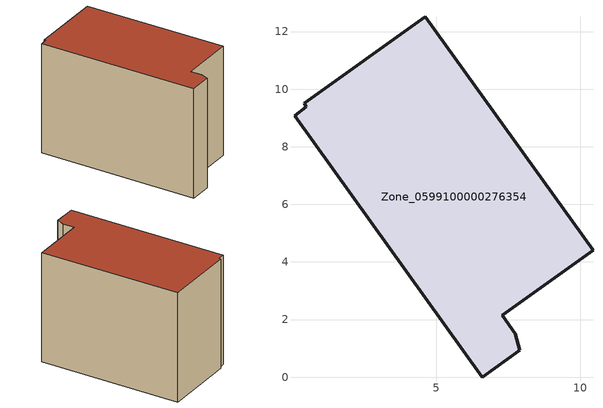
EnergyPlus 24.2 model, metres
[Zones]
Zone_0599100000276354
 floor ground (C_G): 0.49,9.4 0.42,9.5 4.63,12.51 10.45,4.41 7.29,2.15 7.75,1.5 7.9,0.92 6.6,0 0.08,9.08 z0
 wall outside (C_F): 10.45,4.41 4.63,12.51 0.42,9.5 0.49,9.4 0.08,9.08 6.6,0 7.9,0.92 7.75,1.5 7.29,2.15 10.45,4.41 z0:7.78
 roof outside (C_R): 6.6,0 7.9,0.92 7.75,1.5 7.29,2.15 10.45,4.41 4.63,12.51 0.42,9.5 0.49,9.4 0.08,9.08 z7.78
[BUILDING]
Pand.0599100000276354: North Axis=0; Terrain=City; Loads Convergence Tolerance Value=0.04; Temperature Convergence Tolerance Value=0.4; Solar Distribution=FullExterior; Maximum Number of Warmup Days=25; Minimum Number of Warmup Days=1
[Site:Location]
Rotterdam.The.Hague.AP_ZH_NLD Design_Conditions: Latitude=51.96; Longitude=4.45; Time Zone=1; Elevation=-4.5
[SITE:GROUNDTEMPERATURE:BUILDINGSURFACE]
18, 18, 18, 18, 18, 18, 18, 18, 18, 18, 18, 18
[MATERIAL] Thermal Absorptance=0.9; Solar Absorptance=0.7; Visible Absorptance=0.7
Name | Roughness | Thickness | Conductivity | Density | Specific Heat
G.TI.1975-1991 | MediumSmooth | 0.15 | 0.288461 | 540 | 1210
F.TI.1975-1991 | Rough | 0.3 | 0.230769 | 1920 | 840
R.TI.1975-1991 | MediumRough | 0.2 | 0.153846 | 1500 | 1000
[CONSTRUCTION]
C_G: G.TI.1975-1991
C_F: F.TI.1975-1991
C_R: R.TI.1975-1991
[ZONE]
Zone_0599100000276354: Type=1; Multiplier=1; Ceiling Height=Autocalculate; Volume=Autocalculate; Floor Area=autocalculate; Part of Total Floor Area=Yes
[ZONEINFILTRATION:DESIGNFLOWRATE]
Infil_Zone_0599100000276354: Zone or ZoneList or Space or SpaceList=Zone_0599100000276354; Schedule=AlwaysOn; Design Flow Rate Calculation Method=Flow/Area; Flow Rate per Floor Area=0.003; Constant Term Coefficient=1; Temperature Term Coefficient=0; Velocity Term Coefficient=0; Velocity Squared Term Coefficient=0
[HVACTEMPLATE:ZONE:IDEALLOADSAIRSYSTEM]
Zone_0599100000276354: Maximum Heating Supply Air Temperature=50; Minimum Cooling Supply Air Temperature=13; Maximum Heating Supply Air Humidity Ratio=0.0156; Minimum Cooling Supply Air Humidity Ratio=0.0077; Heating Limit=NoLimit; Cooling Limit=NoLimit; Dehumidification Control Type=ConstantSensibleHeatRatio; Cooling Sensible Heat Ratio=0.7; Dehumidification Setpoint=60; Humidification Control Type=None; Humidification Setpoint=30; Outdoor Air Method=None; Outdoor Air Flow Rate per Person=0.00944; Outdoor Air Flow Rate per Zone Floor Area=0; Outdoor Air Flow Rate per Zone=0; Demand Controlled Ventilation Type=None; Outdoor Air Economizer Type=NoEconomizer; Heat Recovery Type=None; Sensible Heat Recovery Effectiveness=0.7; Latent Heat Recovery Effectiveness=0.65
[ZONECONTROL:THERMOSTAT]
ThermostatControl_Zone_0599100000276354: Zone or ZoneList=Zone_0599100000276354; Control Type Schedule=DualSetpointControlType; Control 1=Thermostat_Zone_0599100000276354; Temperature Difference Between Cutout And Setpoint=0
[THERMOSTATSETPOINT:DUALSETPOINT]
Thermostat_Zone_0599100000276354: Heating Setpoint Temperature Schedule=HeatingSetpoint_Zone_0599100000276354; Cooling Setpoint Temperature Schedule=CoolingSetpoint_Zone_0599100000276354
[SCHEDULE:COMPACT]
HeatingSetpoint_Zone_0599100000276354: Through: 12/31, For: AllDays, Until: 24:00, 21
CoolingSetpoint_Zone_0599100000276354: Through: 12/31, For: AllDays, Until: 24:00, 24
DualSetpointControlType: Through: 12/31, For: AllDays, Until: 24:00, 4
AlwaysOn: Through: 12/31, For: AllDays, Until: 24:00, 1
